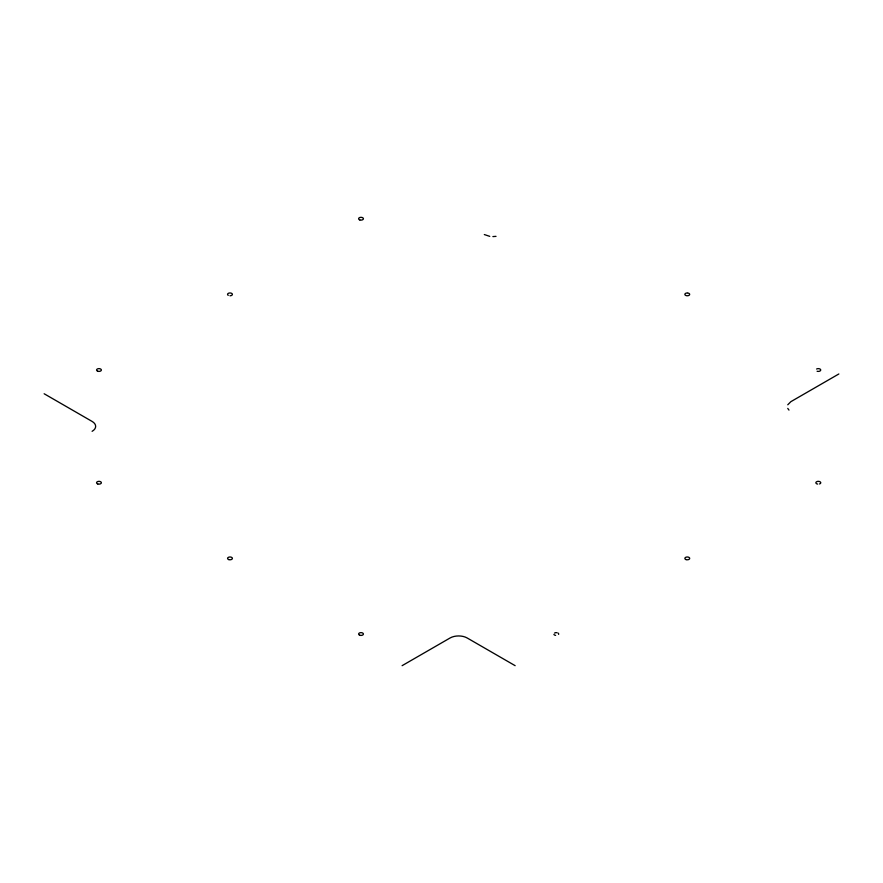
<?xml version="1.0" encoding="UTF-8"?>
<svg xmlns="http://www.w3.org/2000/svg" width="883" height="883" viewBox="0 0 883 883"><rect width="100%" height="100%" fill="white"/><g stroke="black" fill="none" stroke-linecap="round" stroke-linejoin="round"><path stroke-width="1.32" d="M787.757 404.789L790.892 401.655L838.85 373.973M402.107 665.672L450.065 637.99A12.108 6.998 0 0 1 467.195 637.99L515.142 665.672M554.535 633.045L555.628 632.681M492.88 236.589L496.014 236.357M556.257 632.636L556.875 632.681M489.745 236.357L484.314 234.547M817.084 371.224L817.669 371.368M44.15 393.752L92.108 421.434A12.108 6.987 0 0 1 92.108 431.323M787.757 408.41L788.972 410.098M228.267 295.364A2.417 1.402 0 0 1 228.774 293.156A2.417 1.402 0 0 1 232.317 294.006A2.417 1.402 0 0 1 229.977 295.772M687.901 293.024A2.417 1.402 0 0 1 689.126 295.264A2.417 1.402 0 0 1 685.076 294.955A2.417 1.402 0 0 1 687.272 292.968M820.638 483.1A2.417 1.402 0 0 1 819.512 483.95M817.669 484.094A2.417 1.402 0 0 1 815.914 482.493A2.417 1.402 0 0 1 818.508 481.345A2.417 1.402 0 0 1 820.715 482.736M816.587 369.028A2.417 1.402 0 0 1 820.539 369.48A2.417 1.402 0 0 1 818.298 371.412M557.968 633.045A2.417 1.402 0 0 1 558.597 634.391M555.628 635.385A2.417 1.402 0 0 1 553.917 634.391M359.789 635.241A2.417 1.402 0 0 0 363.421 634.027A2.417 1.402 0 0 0 359.789 632.824A2.417 1.402 0 0 0 359.789 635.241M97.748 371.224A2.417 1.402 0 0 0 101.379 370.01A2.417 1.402 0 0 0 97.748 368.807A2.417 1.402 0 0 0 97.748 371.224M228.774 559.601A2.417 1.402 0 0 0 232.406 558.387A2.417 1.402 0 0 0 228.774 557.173A2.417 1.402 0 0 0 228.774 559.601M359.789 219.933A2.417 1.402 0 0 0 363.421 218.719A2.417 1.402 0 0 0 359.789 217.516A2.417 1.402 0 0 0 359.789 219.933M686.069 559.601A2.417 1.402 0 0 0 689.7 558.387A2.417 1.402 0 0 0 686.069 557.173A2.417 1.402 0 0 0 686.069 559.601M97.748 483.95A2.417 1.402 0 0 0 101.379 482.736A2.417 1.402 0 0 0 97.748 481.533A2.417 1.402 0 0 0 97.748 483.95"/></g></svg>
